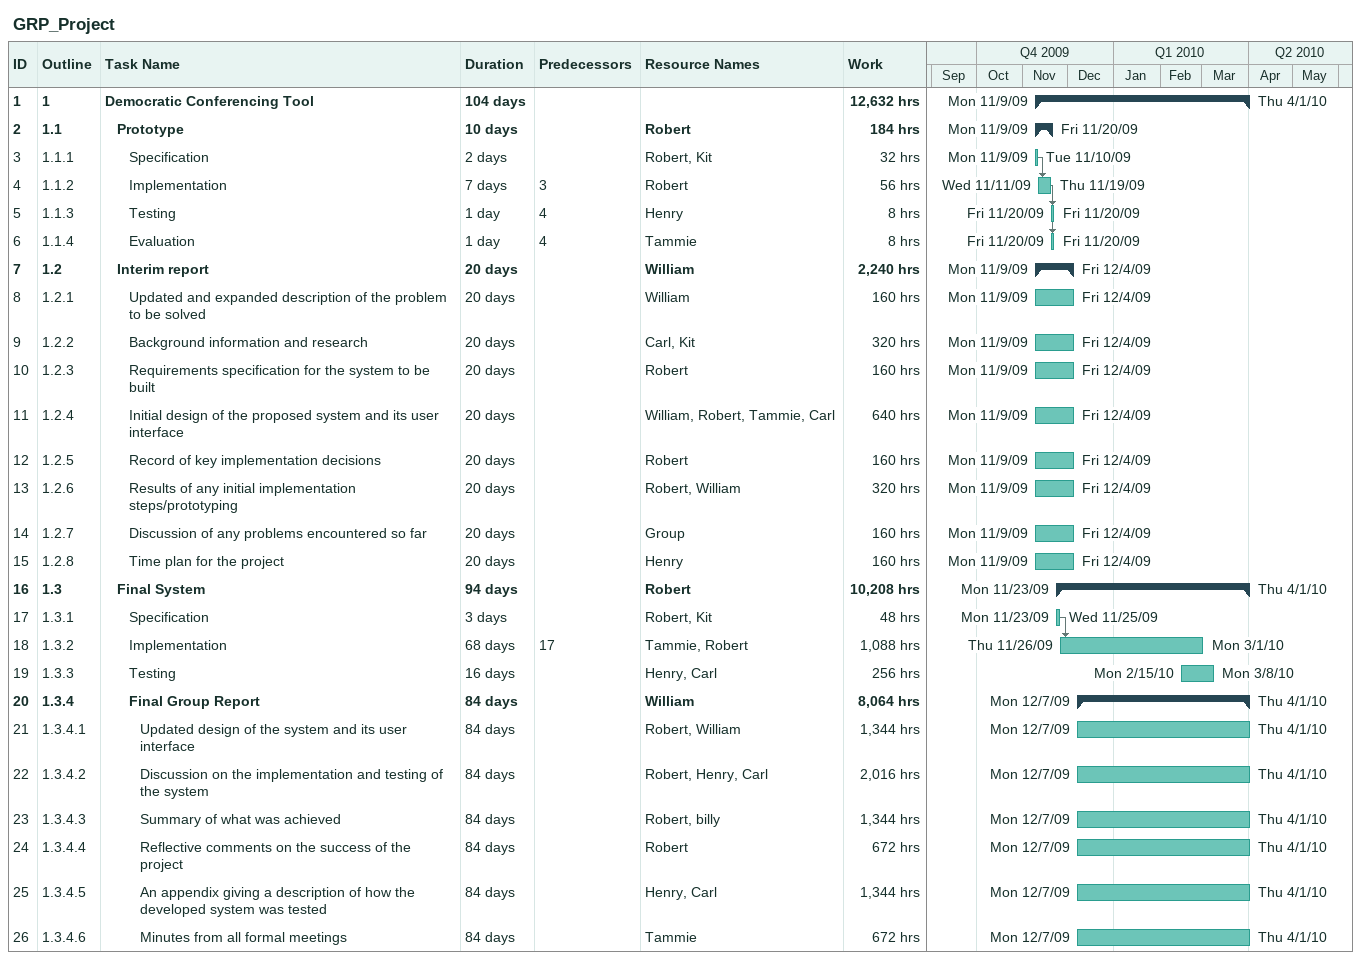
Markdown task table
GRP_Project

| ID | WBS | Task | Duration | Start | Finish | Predecessors | Resources | Work (h) |
|---|---|---|---|---|---|---|---|---|
| 1 | 1 | **Democratic Conferencing Tool** | 104d | 2009-11-09 | 2010-04-01 |  |  | 12632 |
| 2 | 1.1 | **Prototype** | 10d | 2009-11-09 | 2009-11-20 |  | Robert | 184 |
| 3 | 1.1.1 | Specification | 2d | 2009-11-09 | 2009-11-10 |  | Robert, Kit | 32 |
| 4 | 1.1.2 | Implementation | 7d | 2009-11-11 | 2009-11-19 | 3 | Robert | 56 |
| 5 | 1.1.3 | Testing | 1d | 2009-11-20 | 2009-11-20 | 4 | Henry | 8 |
| 6 | 1.1.4 | Evaluation | 1d | 2009-11-20 | 2009-11-20 | 4 | Tammie | 8 |
| 7 | 1.2 | **Interim report** | 20d | 2009-11-09 | 2009-12-04 |  | William | 2240 |
| 8 | 1.2.1 | Updated and expanded description of the problem to be solved | 20d | 2009-11-09 | 2009-12-04 |  | William | 160 |
| 9 | 1.2.2 | Background information and research | 20d | 2009-11-09 | 2009-12-04 |  | Carl, Kit | 320 |
| 10 | 1.2.3 | Requirements specification for the system to be built | 20d | 2009-11-09 | 2009-12-04 |  | Robert | 160 |
| 11 | 1.2.4 | Initial design of the proposed system and its user interface | 20d | 2009-11-09 | 2009-12-04 |  | William, Robert, Tammie, Carl | 640 |
| 12 | 1.2.5 | Record of key implementation decisions | 20d | 2009-11-09 | 2009-12-04 |  | Robert | 160 |
| 13 | 1.2.6 | Results of any initial implementation steps/prototyping | 20d | 2009-11-09 | 2009-12-04 |  | Robert, William | 320 |
| 14 | 1.2.7 | Discussion of any problems encountered so far | 20d | 2009-11-09 | 2009-12-04 |  | Group | 160 |
| 15 | 1.2.8 | Time plan for the project | 20d | 2009-11-09 | 2009-12-04 |  | Henry | 160 |
| 16 | 1.3 | **Final System** | 94d | 2009-11-23 | 2010-04-01 |  | Robert | 10208 |
| 17 | 1.3.1 | Specification | 3d | 2009-11-23 | 2009-11-25 |  | Robert, Kit | 48 |
| 18 | 1.3.2 | Implementation | 68d | 2009-11-26 | 2010-03-01 | 17 | Tammie, Robert | 1088 |
| 19 | 1.3.3 | Testing | 16d | 2010-02-15 | 2010-03-08 |  | Henry, Carl | 256 |
| 20 | 1.3.4 | **Final Group Report** | 84d | 2009-12-07 | 2010-04-01 |  | William | 8064 |
| 21 | 1.3.4.1 | Updated design of the system and its user interface | 84d | 2009-12-07 | 2010-04-01 |  | Robert, William | 1344 |
| 22 | 1.3.4.2 | Discussion on the implementation and testing of the system | 84d | 2009-12-07 | 2010-04-01 |  | Robert, Henry, Carl | 2016 |
| 23 | 1.3.4.3 | Summary of what was achieved | 84d | 2009-12-07 | 2010-04-01 |  | Robert, billy | 1344 |
| 24 | 1.3.4.4 | Reflective comments on the success of the project | 84d | 2009-12-07 | 2010-04-01 |  | Robert | 672 |
| 25 | 1.3.4.5 | An appendix giving a description of how the developed system was tested | 84d | 2009-12-07 | 2010-04-01 |  | Henry, Carl | 1344 |
| 26 | 1.3.4.6 | Minutes from all formal meetings | 84d | 2009-12-07 | 2010-04-01 |  | Tammie | 672 |
